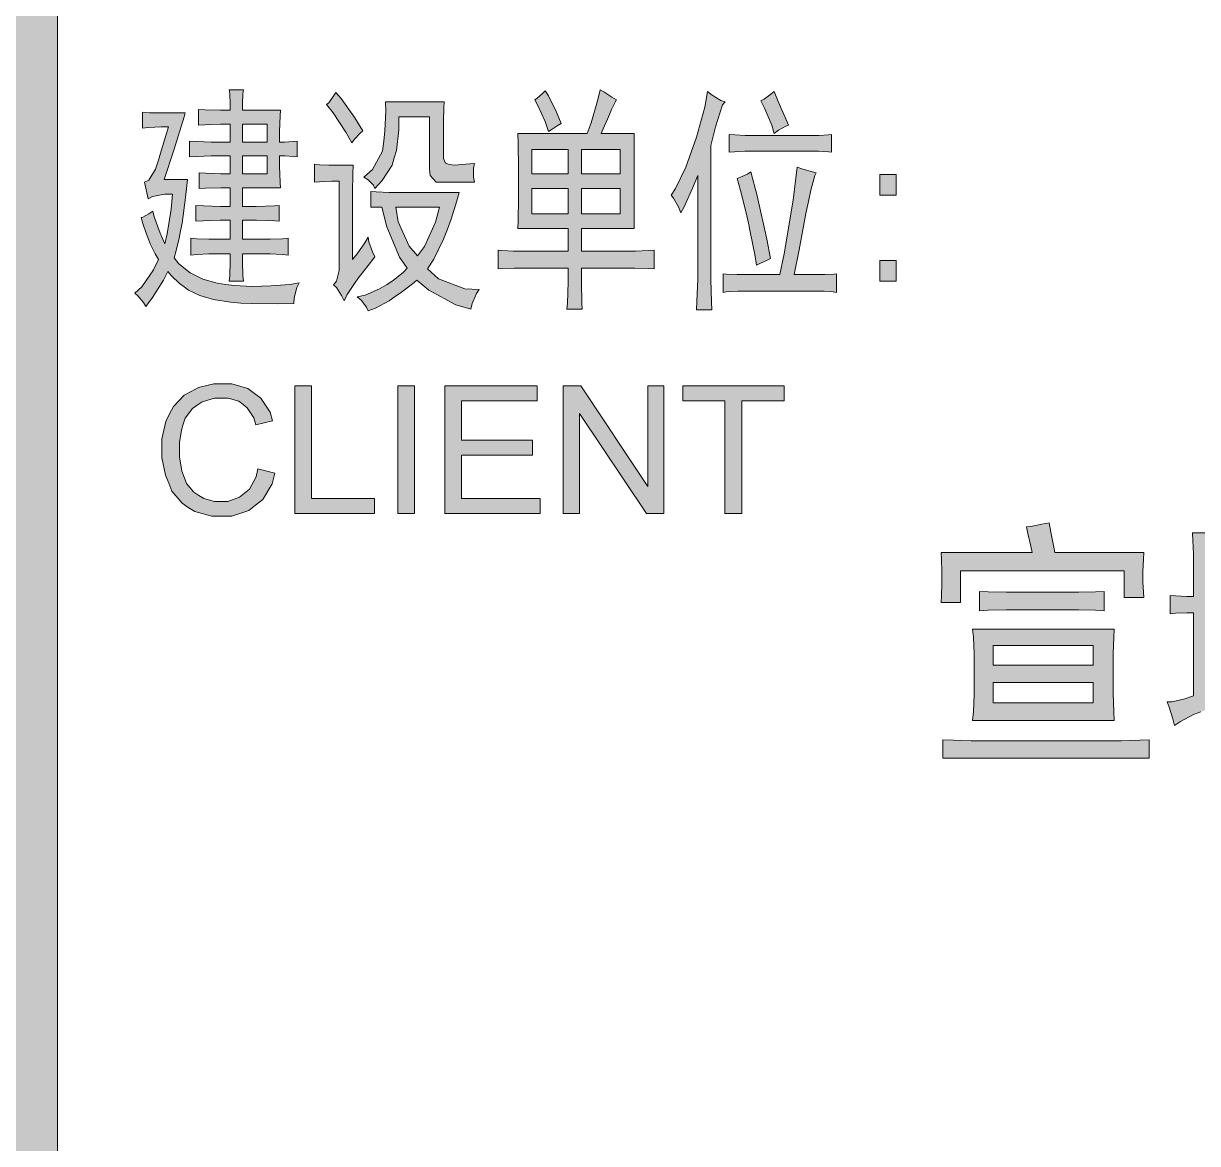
# Model space of a CAD drawing. Header units: millimetres. Extents: x 0 to 829, y 0 to 586.
# Drawn here: x 770.05 to 784.01, y 94.77 to 108.09 of the extents above; entities that cross this region are included whole.
import ezdxf

# ---------------------------------------------------------------- set-up
doc = ezdxf.new("R2010")
doc.units = ezdxf.units.MM

msp = doc.modelspace()

# ---------------------------------------------------------------- hatches: boundary and pattern name
h = msp.add_hatch(color=0)
h.dxf.hatch_style = 2
h.paths.add_polyline_path([(770.449028, 9.860139), (769.464778, 9.860139), (769.464778, 575.772139), (770.449028, 575.772139)])
h = msp.add_hatch(color=0)
h.paths.add_polyline_path([(772.502194, 107.057472), (772.502194, 107.131556), (772.498667, 107.2515), (772.491611, 107.300889), (772.660944, 107.300889), (772.653889, 107.2515), (772.650361, 107.131556), (772.650361, 107.057472), (773.101917, 107.057472), (773.098389, 106.990444), (773.091333, 106.803472), (773.091333, 106.68), (773.151306, 106.68), (773.253611, 106.687056), (773.299472, 106.690583), (773.299472, 106.503611), (773.260667, 106.507139), (773.154833, 106.514194), (773.091333, 106.514194), (773.091333, 106.390722), (773.098389, 106.20375), (773.101917, 106.136722), (772.650361, 106.136722), (772.650361, 105.914472), (772.812639, 105.914472), (773.031361, 105.921528), (773.084278, 105.925056), (773.084278, 105.738083), (773.034889, 105.741611), (772.816167, 105.748667), (772.650361, 105.748667), (772.650361, 105.526417), (772.900833, 105.526417), (772.978444, 105.526417), (773.126611, 105.529944), (773.193639, 105.537), (773.193639, 105.335917), (773.126611, 105.342972), (772.978444, 105.350028), (772.900833, 105.350028), (772.650361, 105.350028), (772.650361, 105.254778), (772.653889, 105.0925), (772.660944, 105.025472), (772.491611, 105.025472), (772.498667, 105.0925), (772.502194, 105.254778), (772.502194, 105.350028), (772.308167, 105.350028), (772.248194, 105.350028), (772.110611, 105.342972), (772.036528, 105.335917), (772.036528, 105.537), (772.107083, 105.529944), (772.248194, 105.526417), (772.31875, 105.526417), (772.502194, 105.526417), (772.502194, 105.748667), (772.385778, 105.748667), (772.181167, 105.741611), (772.092972, 105.738083), (772.092972, 105.925056), (772.184694, 105.921528), (772.389306, 105.914472), (772.502194, 105.914472), (772.502194, 106.136722), (772.392833, 106.136722), (772.209389, 106.129667), (772.135306, 106.126139), (772.135306, 106.313111), (772.209389, 106.309583), (772.392833, 106.302528), (772.502194, 106.302528), (772.502194, 106.514194), (772.3505, 106.514194), (772.276417, 106.514194), (772.110611, 106.507139), (772.018889, 106.503611), (772.018889, 106.690583), (772.110611, 106.687056), (772.276417, 106.68), (772.3505, 106.68), (772.502194, 106.68), (772.502194, 106.891667), (772.389306, 106.891667), (772.202333, 106.884611), (772.124722, 106.881083), (772.124722, 107.068056), (772.202333, 107.064528), (772.389306, 107.057472)])
h.paths.add_polyline_path([(772.943167, 106.302528), (772.943167, 106.514194), (772.650361, 106.514194), (772.650361, 106.302528)])
h.paths.add_polyline_path([(772.943167, 106.68), (772.943167, 106.891667), (772.650361, 106.891667), (772.650361, 106.68)])
h = msp.add_hatch(color=0)
h.dxf.hatch_style = 2
h.paths.add_polyline_path([(773.758083, 107.269139), (773.825111, 107.198583), (773.987389, 106.969278), (774.082639, 106.814056), (774.050889, 106.785833), (773.983861, 106.715278), (773.948583, 106.669417), (773.878028, 106.796417), (773.729861, 107.025722), (773.648722, 107.1245), (773.676944, 107.145667), (773.729861, 107.21975)])
h = msp.add_hatch(color=0)
h.paths.add_polyline_path([(777.307028, 106.782306), (777.307028, 105.649889), (776.682611, 105.649889), (776.682611, 105.381778), (777.232944, 105.381778), (777.324667, 105.381778), (777.479889, 105.388833), (777.546917, 105.392361), (777.546917, 105.170111), (777.476361, 105.177167), (777.317611, 105.180694), (777.232944, 105.180694), (776.682611, 105.180694), (776.682611, 105.011361), (776.686139, 104.764417), (776.689667, 104.693861), (776.506222, 104.693861), (776.516806, 104.764417), (776.523861, 105.011361), (776.523861, 105.180694), (775.980583, 105.180694), (775.881806, 105.180694), (775.737167, 105.177167), (775.691306, 105.170111), (775.691306, 105.392361), (775.733639, 105.388833), (775.871222, 105.381778), (775.966472, 105.381778), (776.523861, 105.381778), (776.523861, 105.649889), (775.924139, 105.649889), (775.927667, 105.741611), (775.931194, 106.01325), (775.931194, 106.193167), (775.931194, 106.369556), (775.927667, 106.665889), (775.924139, 106.782306), (776.749639, 106.782306), (776.7955, 106.909306), (776.873111, 107.170361), (776.904861, 107.300889), (776.947194, 107.276194), (777.042444, 107.212694), (777.098889, 107.180944), (777.08125, 107.152722), (777.038917, 107.068056), (777.014222, 107.008083), (776.989528, 106.951639), (776.940139, 106.835222), (776.915444, 106.782306)])
h.paths.add_polyline_path([(777.141222, 105.826278), (777.141222, 106.126139), (776.682611, 106.126139), (776.682611, 105.826278)])
h.paths.add_polyline_path([(777.141222, 106.302528), (777.141222, 106.591806), (776.682611, 106.591806), (776.682611, 106.302528)])
h.paths.add_polyline_path([(776.523861, 105.826278), (776.523861, 106.126139), (776.089944, 106.126139), (776.089944, 105.826278)])
h.paths.add_polyline_path([(776.523861, 106.302528), (776.523861, 106.591806), (776.089944, 106.591806), (776.089944, 106.302528)])
h = msp.add_hatch(color=0)
h.dxf.hatch_style = 2
h.paths.add_polyline_path([(776.248694, 107.290306), (776.291028, 107.230333), (776.386278, 107.036306), (776.439194, 106.90225), (776.393333, 106.874028), (776.31925, 106.824639), (776.291028, 106.803472), (776.248694, 106.923417), (776.164028, 107.113917), (776.125222, 107.180944), (776.153444, 107.202111), (776.216944, 107.258556)])
h = msp.add_hatch(color=0)
h.dxf.hatch_style = 2
h.paths.add_polyline_path([(778.390056, 107.159778), (778.358306, 107.120972), (778.277167, 106.859917), (778.220722, 106.637667), (778.220722, 105.226556), (778.220722, 105.050167), (778.227778, 104.775), (778.231306, 104.683278), (778.047861, 104.683278), (778.054917, 104.782056), (778.0655, 105.050167), (778.0655, 105.215972), (778.0655, 106.281361), (778.002, 106.129667), (777.903222, 105.907417), (777.864417, 105.836861), (777.836194, 105.907417), (777.776222, 106.01325), (777.748, 106.048528), (777.800917, 106.126139), (777.920861, 106.380139), (777.984361, 106.560056), (778.047861, 106.736444), (778.146639, 107.096278), (778.181917, 107.279722), (778.234833, 107.237389), (778.337139, 107.173889)])
h = msp.add_hatch(color=0)
h.dxf.hatch_style = 2
h.paths.add_polyline_path([(778.972139, 107.279722), (779.021528, 107.163306), (779.109722, 106.962222), (779.145, 106.881083), (779.11325, 106.8705), (779.025056, 106.821111), (778.972139, 106.782306), (778.943917, 106.881083), (778.862778, 107.075111), (778.813389, 107.170361), (778.855722, 107.191528), (778.933333, 107.247972)])
h = msp.add_hatch(color=0)
h.dxf.hatch_style = 2
h.paths.add_polyline_path([(775.024556, 106.20375), (774.954, 106.20375), (774.879917, 106.281361), (774.872861, 106.358972), (774.872861, 106.979861), (774.5095, 106.979861), (774.5095, 106.824639), (774.481278, 106.581222), (774.453056, 106.493028), (774.428361, 106.404833), (774.311944, 106.221389), (774.22375, 106.126139), (774.209639, 106.164944), (774.142611, 106.231972), (774.093222, 106.260194), (774.195528, 106.351917), (774.315472, 106.570639), (774.329583, 106.690583), (774.343694, 106.814056), (774.354278, 107.046889), (774.35075, 107.159778), (775.04925, 107.159778), (775.045722, 107.09275), (775.042194, 106.923417), (775.042194, 106.824639), (775.042194, 106.524778), (775.042194, 106.482444), (775.063361, 106.429528), (775.088056, 106.418944), (775.109222, 106.411889), (775.172722, 106.404833), (775.215056, 106.408361), (775.257389, 106.411889), (775.352639, 106.418944), (775.409083, 106.426), (775.3985, 106.369556), (775.3985, 106.260194), (775.409083, 106.20375)])
h = msp.add_hatch(color=0)
h.dxf.hatch_style = 2
h.paths.add_polyline_path([(771.9695, 107.025722), (771.955389, 106.979861), (771.831917, 106.58475), (771.719028, 106.2355), (771.994194, 106.2355), (771.973028, 106.020306), (771.934222, 105.713389), (771.913056, 105.625194), (771.895417, 105.537), (771.856611, 105.374722), (771.835444, 105.304167), (771.891889, 105.230083), (772.025944, 105.12425), (772.100028, 105.088972), (772.177639, 105.050167), (772.3505, 105.000778), (772.452806, 104.986667), (772.551583, 104.972556), (772.76325, 104.961972), (772.876139, 104.9655), (772.989028, 104.969028), (773.214806, 104.986667), (773.324167, 105.004306), (773.295944, 104.947861), (773.264194, 104.827917), (773.260667, 104.760889), (773.066639, 104.753833), (772.752667, 104.757361), (772.629194, 104.764417), (772.505722, 104.775), (772.304639, 104.80675), (772.2235, 104.831444), (772.142361, 104.856139), (772.008306, 104.919639), (771.955389, 104.958444), (771.902472, 104.99725), (771.807222, 105.088972), (771.761361, 105.138361), (771.708444, 105.036056), (771.581444, 104.831444), (771.500306, 104.725611), (771.472083, 104.771472), (771.405056, 104.849083), (771.369778, 104.880833), (771.450917, 104.958444), (771.592028, 105.159528), (771.652, 105.283), (771.613194, 105.350028), (771.553222, 105.469972), (771.532056, 105.526417), (771.507361, 105.582861), (771.465028, 105.709861), (771.443861, 105.780417), (771.465028, 105.787472), (771.535583, 105.826278), (771.584972, 105.858028), (771.599083, 105.791), (771.669639, 105.596972), (771.726083, 105.469972), (771.754306, 105.586389), (771.800167, 105.882722), (771.817806, 106.059111), (771.726083, 106.059111), (771.581444, 106.030889), (771.528528, 106.002667), (771.486194, 106.20375), (771.535583, 106.224917), (771.616722, 106.355444), (771.652, 106.464806), (771.68375, 106.574167), (771.743722, 106.768194), (771.768417, 106.859917), (771.68375, 106.859917), (771.532056, 106.852861), (771.4615, 106.845806), (771.4615, 107.036306), (771.542639, 107.02925), (771.796639, 107.025722)])
h = msp.add_hatch(color=0)
h.dxf.hatch_style = 2
h.paths.add_polyline_path([(779.43075, 106.757611), (779.504833, 106.757611), (779.617722, 106.764667), (779.653, 106.768194), (779.653, 106.560056), (779.617722, 106.563583), (779.501306, 106.570639), (779.420167, 106.570639), (778.679333, 106.570639), (778.622889, 106.570639), (778.502944, 106.563583), (778.439444, 106.560056), (778.439444, 106.768194), (778.506472, 106.764667), (778.626417, 106.757611), (778.679333, 106.757611)])
h = msp.add_hatch(color=0)
h.dxf.hatch_style = 2
h.paths.add_polyline_path([(773.966222, 106.404833), (773.962694, 106.302528), (773.959167, 106.080278), (773.959167, 105.960333), (773.959167, 105.283), (774.012083, 105.350028), (774.103806, 105.480556), (774.142611, 105.547583), (774.153194, 105.491139), (774.195528, 105.374722), (774.22375, 105.31475), (774.170833, 105.247722), (774.072056, 105.120722), (774.026194, 105.06075), (773.980333, 104.99725), (773.895667, 104.866722), (773.860389, 104.792639), (773.828639, 104.852611), (773.768667, 104.947861), (773.733389, 104.983139), (773.768667, 105.025472), (773.800417, 105.152472), (773.800417, 105.237139), (773.800417, 106.214333), (773.712222, 106.214333), (773.567583, 106.207278), (773.507611, 106.20375), (773.507611, 106.415417), (773.564056, 106.408361), (773.676944, 106.404833), (773.733389, 106.404833)])
h = msp.add_hatch(color=0)
h.dxf.hatch_style = 2
h.paths.add_polyline_path([(779.473083, 106.313111), (779.455444, 106.281361), (779.409583, 106.1085), (779.381361, 105.970917), (779.349611, 105.829806), (779.268472, 105.399417), (779.212028, 105.103083), (779.497778, 105.103083), (779.575389, 105.103083), (779.68475, 105.110139), (779.712972, 105.113667), (779.712972, 104.891417), (779.674167, 104.898472), (779.568333, 104.905528), (779.497778, 104.905528), (778.647583, 104.905528), (778.54175, 104.905528), (778.400639, 104.898472), (778.365361, 104.891417), (778.365361, 105.113667), (778.400639, 105.110139), (778.534694, 105.103083), (778.629944, 105.103083), (779.039167, 105.103083), (779.092083, 105.350028), (779.197917, 105.988556), (779.247306, 106.380139), (779.314333, 106.358972), (779.427222, 106.327222)])
h = msp.add_hatch(color=0)
h.dxf.hatch_style = 2
h.paths.add_polyline_path([(778.696972, 106.327222), (778.771056, 106.041472), (778.887472, 105.526417), (778.929806, 105.293583), (778.880417, 105.272417), (778.79575, 105.230083), (778.764, 105.215972), (778.742833, 105.342972), (778.693444, 105.593444), (778.66875, 105.713389), (778.640528, 105.836861), (778.5735, 106.104972), (778.531167, 106.246083), (778.5735, 106.260194), (778.654639, 106.299)])
h = msp.add_hatch(color=0)
h.dxf.hatch_style = 2
h.paths.add_polyline_path([(780.422056, 106.048528), (780.228028, 106.048528), (780.228028, 106.291944), (780.422056, 106.291944)])
h = msp.add_hatch(color=0)
h.paths.add_polyline_path([(774.174361, 106.090861), (774.241389, 106.087333), (774.393083, 106.080278), (774.474222, 106.080278), (775.225639, 106.080278), (775.200944, 105.9815), (775.130389, 105.762778), (775.088056, 105.642833), (775.042194, 105.522889), (774.925778, 105.286528), (774.848167, 105.170111), (774.982222, 105.053694), (775.292667, 104.93375), (775.465528, 104.926694), (775.433778, 104.877306), (775.380861, 104.760889), (775.36675, 104.693861), (775.186833, 104.74325), (774.865806, 104.916111), (774.724694, 105.036056), (774.671778, 104.993722), (774.54125, 104.894944), (774.467167, 104.842028), (774.393083, 104.789111), (774.230806, 104.704444), (774.142611, 104.672694), (774.124972, 104.715028), (774.061472, 104.799694), (774.015611, 104.8385), (774.107333, 104.859667), (774.280194, 104.93375), (774.361333, 104.983139), (774.442472, 105.032528), (774.565944, 105.131306), (774.608278, 105.180694), (774.516556, 105.311222), (774.364861, 105.671056), (774.308417, 105.903889), (774.174361, 105.903889)])
h.paths.add_polyline_path([(774.73175, 105.325333), (774.816417, 105.438222), (774.946944, 105.7275), (774.992806, 105.903889), (774.474222, 105.903889), (774.502444, 105.731028), (774.632972, 105.44175)])
h = msp.add_hatch(color=0)
h.dxf.hatch_style = 2
h.paths.add_polyline_path([(780.422056, 105.025472), (780.228028, 105.025472), (780.228028, 105.272417), (780.422056, 105.272417)])
h = msp.add_hatch(color=0)
h.dxf.hatch_style = 2
h.paths.add_polyline_path([(772.833806, 102.792389), (773.034889, 102.739472), (773.003139, 102.616), (772.89025, 102.429028), (772.805583, 102.362), (772.724444, 102.2985), (772.523361, 102.231472), (772.406944, 102.231472), (772.283472, 102.231472), (772.082389, 102.284389), (772.004778, 102.333778), (771.930694, 102.383167), (771.81075, 102.527806), (771.771944, 102.623056), (771.733139, 102.718306), (771.690806, 102.922917), (771.690806, 103.02875), (771.690806, 103.148694), (771.736667, 103.356833), (771.782528, 103.445028), (771.828389, 103.533222), (771.955389, 103.667278), (772.040056, 103.713139), (772.124722, 103.759), (772.308167, 103.804861), (772.406944, 103.804861), (772.523361, 103.804861), (772.713861, 103.748417), (772.791472, 103.688444), (772.869083, 103.632), (772.978444, 103.466194), (773.006667, 103.363889), (772.809111, 103.3145), (772.784417, 103.399167), (772.706806, 103.519111), (772.657417, 103.557917), (772.608028, 103.596722), (772.481028, 103.632), (772.403417, 103.632), (772.315222, 103.632), (772.170583, 103.589667), (772.110611, 103.550861), (772.054167, 103.508528), (771.9695, 103.395639), (771.944806, 103.325083), (771.923639, 103.251), (771.898944, 103.106361), (771.898944, 103.032278), (771.898944, 102.9335), (771.927167, 102.764167), (771.955389, 102.693611), (771.983611, 102.619528), (772.071806, 102.513694), (772.131778, 102.474889), (772.19175, 102.439611), (772.31875, 102.404333), (772.389306, 102.404333), (772.473972, 102.404333), (772.615083, 102.453722), (772.675056, 102.503111), (772.735028, 102.5525), (772.812639, 102.697139)])
h = msp.add_hatch(color=0)
h.dxf.hatch_style = 2
h.paths.add_polyline_path([(773.27125, 102.259694), (773.27125, 103.780167), (773.472333, 103.780167), (773.472333, 102.439611), (774.220222, 102.439611), (774.220222, 102.259694)])
h = msp.add_hatch(color=0)
h.dxf.hatch_style = 2
h.paths.add_polyline_path([(774.495389, 102.259694), (774.495389, 103.780167), (774.696472, 103.780167), (774.696472, 102.259694)])
h = msp.add_hatch(color=0)
h.dxf.hatch_style = 2
h.paths.add_polyline_path([(775.056306, 102.259694), (775.056306, 103.780167), (776.153444, 103.780167), (776.153444, 103.60025), (775.253861, 103.60025), (775.253861, 103.134583), (776.097, 103.134583), (776.097, 102.954667), (775.253861, 102.954667), (775.253861, 102.439611), (776.188722, 102.439611), (776.188722, 102.259694)])
h = msp.add_hatch(color=0)
h.dxf.hatch_style = 2
h.paths.add_polyline_path([(776.463889, 102.259694), (776.463889, 103.780167), (776.672028, 103.780167), (777.469306, 102.58425), (777.469306, 103.780167), (777.659806, 103.780167), (777.659806, 102.259694), (777.455194, 102.259694), (776.657917, 103.452083), (776.657917, 102.259694)])
h = msp.add_hatch(color=0)
h.dxf.hatch_style = 2
h.paths.add_polyline_path([(778.386528, 102.259694), (778.386528, 103.60025), (777.885583, 103.60025), (777.885583, 103.780167), (779.092083, 103.780167), (779.092083, 103.60025), (778.587611, 103.60025), (778.587611, 102.259694)])
h = msp.add_hatch(color=0)
h.dxf.hatch_style = 2
h.paths.add_polyline_path([(782.242389, 102.150333), (782.263556, 102.037444), (782.298833, 101.861056), (782.309417, 101.797556), (783.36775, 101.797556), (783.364222, 101.719944), (783.357167, 101.571778), (783.357167, 101.50475), (783.357167, 101.444778), (783.364222, 101.324833), (783.36775, 101.261333), (783.134917, 101.261333), (783.134917, 101.578833), (781.191111, 101.578833), (781.191111, 101.201361), (780.958278, 101.201361), (780.961806, 101.2825), (780.968861, 101.427139), (780.968861, 101.494167), (780.968861, 101.56825), (780.961806, 101.719944), (780.958278, 101.797556), (782.041306, 101.797556), (782.023667, 101.871639), (781.991917, 102.023333), (781.974278, 102.104472), (782.023667, 102.108), (782.157722, 102.132694)])
h = msp.add_hatch(color=0)
h.dxf.hatch_style = 2
h.paths.add_polyline_path([(784.397861, 100.033667), (784.313194, 100.001917), (784.140333, 99.938417), (784.048611, 99.903139), (783.960417, 99.871389), (783.805194, 99.786722), (783.734639, 99.740861), (783.713472, 99.818472), (783.671139, 99.959583), (783.646444, 100.019556), (783.702889, 100.019556), (783.858111, 100.054833), (783.960417, 100.093639), (783.960417, 101.081417), (783.882806, 101.081417), (783.745222, 101.074361), (783.681722, 101.067306), (783.681722, 101.286028), (783.745222, 101.2825), (783.882806, 101.275444), (783.960417, 101.275444), (783.960417, 101.712889), (783.960417, 101.779917), (783.953361, 101.938667), (783.949833, 102.030389), (784.1615, 102.030389), (784.157972, 101.94925), (784.150917, 101.794028), (784.150917, 101.712889), (784.150917, 101.275444), (784.217944, 101.275444), (784.344944, 101.2825), (784.408444, 101.286028), (784.408444, 101.067306), (784.344944, 101.074361), (784.217944, 101.081417), (784.150917, 101.081417), (784.150917, 100.167722), (784.210889, 100.178306), (784.341417, 100.220639), (784.408444, 100.252389), (784.404917, 100.188889), (784.397861, 100.079528)])
h = msp.add_hatch(color=0)
h.dxf.hatch_style = 2
h.paths.add_polyline_path([(782.489333, 101.324833), (782.591639, 101.324833), (782.79625, 101.328361), (782.898556, 101.335417), (782.898556, 101.102583), (782.79625, 101.109639), (782.591639, 101.116694), (782.489333, 101.116694), (781.857861, 101.116694), (781.737917, 101.116694), (781.519194, 101.109639), (781.416889, 101.102583), (781.416889, 101.335417), (781.519194, 101.328361), (781.734389, 101.324833), (781.847278, 101.324833)])
h = msp.add_hatch(color=0)
h.paths.add_polyline_path([(783.014972, 100.883861), (783.011444, 100.792139), (783.004389, 100.591056), (783.004389, 100.481694), (783.004389, 100.227694), (783.004389, 100.118333), (783.011444, 99.903139), (783.014972, 99.800833), (781.332222, 99.800833), (781.342806, 99.903139), (781.353389, 100.111278), (781.353389, 100.213583), (781.353389, 100.481694), (781.353389, 100.591056), (781.342806, 100.792139), (781.332222, 100.883861)])
h.paths.add_polyline_path([(782.768028, 100.008972), (782.768028, 100.252389), (781.579167, 100.252389), (781.579167, 100.008972)])
h.paths.add_polyline_path([(782.768028, 100.457), (782.768028, 100.689833), (781.579167, 100.689833), (781.579167, 100.457)])
h = msp.add_hatch(color=0)
h.dxf.hatch_style = 2
h.paths.add_polyline_path([(782.993806, 99.557417), (783.099639, 99.557417), (783.321889, 99.564472), (783.434778, 99.568), (783.434778, 99.349278), (780.979444, 99.349278), (780.979444, 99.568), (781.106444, 99.564472), (781.314583, 99.557417), (781.395722, 99.557417)])

# ---------------------------------------------------------------- linework, layer by layer
at = {"color": 0, "lineweight": 0}
for points in [[(770.449028, 9.860139), (769.464778, 9.860139), (769.464778, 575.772139), (770.449028, 575.772139)], [(772.502194, 107.057472), (772.502194, 107.131556), (772.498667, 107.2515), (772.491611, 107.300889), (772.660944, 107.300889), (772.653889, 107.2515), (772.650361, 107.131556), (772.650361, 107.057472), (773.101917, 107.057472), (773.098389, 106.990444), (773.091333, 106.803472), (773.091333, 106.68), (773.151306, 106.68), (773.253611, 106.687056), (773.299472, 106.690583), (773.299472, 106.503611), (773.260667, 106.507139), (773.154833, 106.514194), (773.091333, 106.514194), (773.091333, 106.390722), (773.098389, 106.20375), (773.101917, 106.136722), (772.650361, 106.136722), (772.650361, 105.914472), (772.812639, 105.914472), (773.031361, 105.921528), (773.084278, 105.925056), (773.084278, 105.738083), (773.034889, 105.741611), (772.816167, 105.748667), (772.650361, 105.748667), (772.650361, 105.526417), (772.900833, 105.526417), (772.978444, 105.526417), (773.126611, 105.529944), (773.193639, 105.537), (773.193639, 105.335917), (773.126611, 105.342972), (772.978444, 105.350028), (772.900833, 105.350028), (772.650361, 105.350028), (772.650361, 105.254778), (772.653889, 105.0925), (772.660944, 105.025472), (772.491611, 105.025472), (772.498667, 105.0925), (772.502194, 105.254778), (772.502194, 105.350028), (772.308167, 105.350028), (772.248194, 105.350028), (772.110611, 105.342972), (772.036528, 105.335917), (772.036528, 105.537), (772.107083, 105.529944), (772.248194, 105.526417), (772.31875, 105.526417), (772.502194, 105.526417), (772.502194, 105.748667), (772.385778, 105.748667), (772.181167, 105.741611), (772.092972, 105.738083), (772.092972, 105.925056), (772.184694, 105.921528), (772.389306, 105.914472), (772.502194, 105.914472), (772.502194, 106.136722), (772.392833, 106.136722), (772.209389, 106.129667), (772.135306, 106.126139), (772.135306, 106.313111), (772.209389, 106.309583), (772.392833, 106.302528), (772.502194, 106.302528), (772.502194, 106.514194), (772.3505, 106.514194), (772.276417, 106.514194), (772.110611, 106.507139), (772.018889, 106.503611), (772.018889, 106.690583), (772.110611, 106.687056), (772.276417, 106.68), (772.3505, 106.68), (772.502194, 106.68), (772.502194, 106.891667), (772.389306, 106.891667), (772.202333, 106.884611), (772.124722, 106.881083), (772.124722, 107.068056), (772.202333, 107.064528), (772.389306, 107.057472)], [(773.758083, 107.269139), (773.825111, 107.198583), (773.987389, 106.969278), (774.082639, 106.814056), (774.050889, 106.785833), (773.983861, 106.715278), (773.948583, 106.669417), (773.878028, 106.796417), (773.729861, 107.025722), (773.648722, 107.1245), (773.676944, 107.145667), (773.729861, 107.21975)], [(777.307028, 106.782306), (777.307028, 105.649889), (776.682611, 105.649889), (776.682611, 105.381778), (777.232944, 105.381778), (777.324667, 105.381778), (777.479889, 105.388833), (777.546917, 105.392361), (777.546917, 105.170111), (777.476361, 105.177167), (777.317611, 105.180694), (777.232944, 105.180694), (776.682611, 105.180694), (776.682611, 105.011361), (776.686139, 104.764417), (776.689667, 104.693861), (776.506222, 104.693861), (776.516806, 104.764417), (776.523861, 105.011361), (776.523861, 105.180694), (775.980583, 105.180694), (775.881806, 105.180694), (775.737167, 105.177167), (775.691306, 105.170111), (775.691306, 105.392361), (775.733639, 105.388833), (775.871222, 105.381778), (775.966472, 105.381778), (776.523861, 105.381778), (776.523861, 105.649889), (775.924139, 105.649889), (775.927667, 105.741611), (775.931194, 106.01325), (775.931194, 106.193167), (775.931194, 106.369556), (775.927667, 106.665889), (775.924139, 106.782306), (776.749639, 106.782306), (776.7955, 106.909306), (776.873111, 107.170361), (776.904861, 107.300889), (776.947194, 107.276194), (777.042444, 107.212694), (777.098889, 107.180944), (777.08125, 107.152722), (777.038917, 107.068056), (777.014222, 107.008083), (776.989528, 106.951639), (776.940139, 106.835222), (776.915444, 106.782306)], [(776.248694, 107.290306), (776.291028, 107.230333), (776.386278, 107.036306), (776.439194, 106.90225), (776.393333, 106.874028), (776.31925, 106.824639), (776.291028, 106.803472), (776.248694, 106.923417), (776.164028, 107.113917), (776.125222, 107.180944), (776.153444, 107.202111), (776.216944, 107.258556)], [(778.390056, 107.159778), (778.358306, 107.120972), (778.277167, 106.859917), (778.220722, 106.637667), (778.220722, 105.226556), (778.220722, 105.050167), (778.227778, 104.775), (778.231306, 104.683278), (778.047861, 104.683278), (778.054917, 104.782056), (778.0655, 105.050167), (778.0655, 105.215972), (778.0655, 106.281361), (778.002, 106.129667), (777.903222, 105.907417), (777.864417, 105.836861), (777.836194, 105.907417), (777.776222, 106.01325), (777.748, 106.048528), (777.800917, 106.126139), (777.920861, 106.380139), (777.984361, 106.560056), (778.047861, 106.736444), (778.146639, 107.096278), (778.181917, 107.279722), (778.234833, 107.237389), (778.337139, 107.173889)], [(778.972139, 107.279722), (779.021528, 107.163306), (779.109722, 106.962222), (779.145, 106.881083), (779.11325, 106.8705), (779.025056, 106.821111), (778.972139, 106.782306), (778.943917, 106.881083), (778.862778, 107.075111), (778.813389, 107.170361), (778.855722, 107.191528), (778.933333, 107.247972)], [(775.024556, 106.20375), (774.954, 106.20375), (774.879917, 106.281361), (774.872861, 106.358972), (774.872861, 106.979861), (774.5095, 106.979861), (774.5095, 106.824639), (774.481278, 106.581222), (774.453056, 106.493028), (774.428361, 106.404833), (774.311944, 106.221389), (774.22375, 106.126139), (774.209639, 106.164944), (774.142611, 106.231972), (774.093222, 106.260194), (774.195528, 106.351917), (774.315472, 106.570639), (774.329583, 106.690583), (774.343694, 106.814056), (774.354278, 107.046889), (774.35075, 107.159778), (775.04925, 107.159778), (775.045722, 107.09275), (775.042194, 106.923417), (775.042194, 106.824639), (775.042194, 106.524778), (775.042194, 106.482444), (775.063361, 106.429528), (775.088056, 106.418944), (775.109222, 106.411889), (775.172722, 106.404833), (775.215056, 106.408361), (775.257389, 106.411889), (775.352639, 106.418944), (775.409083, 106.426), (775.3985, 106.369556), (775.3985, 106.260194), (775.409083, 106.20375)], [(771.9695, 107.025722), (771.955389, 106.979861), (771.831917, 106.58475), (771.719028, 106.2355), (771.994194, 106.2355), (771.973028, 106.020306), (771.934222, 105.713389), (771.913056, 105.625194), (771.895417, 105.537), (771.856611, 105.374722), (771.835444, 105.304167), (771.891889, 105.230083), (772.025944, 105.12425), (772.100028, 105.088972), (772.177639, 105.050167), (772.3505, 105.000778), (772.452806, 104.986667), (772.551583, 104.972556), (772.76325, 104.961972), (772.876139, 104.9655), (772.989028, 104.969028), (773.214806, 104.986667), (773.324167, 105.004306), (773.295944, 104.947861), (773.264194, 104.827917), (773.260667, 104.760889), (773.066639, 104.753833), (772.752667, 104.757361), (772.629194, 104.764417), (772.505722, 104.775), (772.304639, 104.80675), (772.2235, 104.831444), (772.142361, 104.856139), (772.008306, 104.919639), (771.955389, 104.958444), (771.902472, 104.99725), (771.807222, 105.088972), (771.761361, 105.138361), (771.708444, 105.036056), (771.581444, 104.831444), (771.500306, 104.725611), (771.472083, 104.771472), (771.405056, 104.849083), (771.369778, 104.880833), (771.450917, 104.958444), (771.592028, 105.159528), (771.652, 105.283), (771.613194, 105.350028), (771.553222, 105.469972), (771.532056, 105.526417), (771.507361, 105.582861), (771.465028, 105.709861), (771.443861, 105.780417), (771.465028, 105.787472), (771.535583, 105.826278), (771.584972, 105.858028), (771.599083, 105.791), (771.669639, 105.596972), (771.726083, 105.469972), (771.754306, 105.586389), (771.800167, 105.882722), (771.817806, 106.059111), (771.726083, 106.059111), (771.581444, 106.030889), (771.528528, 106.002667), (771.486194, 106.20375), (771.535583, 106.224917), (771.616722, 106.355444), (771.652, 106.464806), (771.68375, 106.574167), (771.743722, 106.768194), (771.768417, 106.859917), (771.68375, 106.859917), (771.532056, 106.852861), (771.4615, 106.845806), (771.4615, 107.036306), (771.542639, 107.02925), (771.796639, 107.025722)], [(772.943167, 106.68), (772.943167, 106.891667), (772.650361, 106.891667), (772.650361, 106.68)], [(779.43075, 106.757611), (779.504833, 106.757611), (779.617722, 106.764667), (779.653, 106.768194), (779.653, 106.560056), (779.617722, 106.563583), (779.501306, 106.570639), (779.420167, 106.570639), (778.679333, 106.570639), (778.622889, 106.570639), (778.502944, 106.563583), (778.439444, 106.560056), (778.439444, 106.768194), (778.506472, 106.764667), (778.626417, 106.757611), (778.679333, 106.757611)], [(776.523861, 106.302528), (776.523861, 106.591806), (776.089944, 106.591806), (776.089944, 106.302528)], [(777.141222, 106.302528), (777.141222, 106.591806), (776.682611, 106.591806), (776.682611, 106.302528)], [(772.943167, 106.302528), (772.943167, 106.514194), (772.650361, 106.514194), (772.650361, 106.302528)], [(773.966222, 106.404833), (773.962694, 106.302528), (773.959167, 106.080278), (773.959167, 105.960333), (773.959167, 105.283), (774.012083, 105.350028), (774.103806, 105.480556), (774.142611, 105.547583), (774.153194, 105.491139), (774.195528, 105.374722), (774.22375, 105.31475), (774.170833, 105.247722), (774.072056, 105.120722), (774.026194, 105.06075), (773.980333, 104.99725), (773.895667, 104.866722), (773.860389, 104.792639), (773.828639, 104.852611), (773.768667, 104.947861), (773.733389, 104.983139), (773.768667, 105.025472), (773.800417, 105.152472), (773.800417, 105.237139), (773.800417, 106.214333), (773.712222, 106.214333), (773.567583, 106.207278), (773.507611, 106.20375), (773.507611, 106.415417), (773.564056, 106.408361), (773.676944, 106.404833), (773.733389, 106.404833)], [(779.473083, 106.313111), (779.455444, 106.281361), (779.409583, 106.1085), (779.381361, 105.970917), (779.349611, 105.829806), (779.268472, 105.399417), (779.212028, 105.103083), (779.497778, 105.103083), (779.575389, 105.103083), (779.68475, 105.110139), (779.712972, 105.113667), (779.712972, 104.891417), (779.674167, 104.898472), (779.568333, 104.905528), (779.497778, 104.905528), (778.647583, 104.905528), (778.54175, 104.905528), (778.400639, 104.898472), (778.365361, 104.891417), (778.365361, 105.113667), (778.400639, 105.110139), (778.534694, 105.103083), (778.629944, 105.103083), (779.039167, 105.103083), (779.092083, 105.350028), (779.197917, 105.988556), (779.247306, 106.380139), (779.314333, 106.358972), (779.427222, 106.327222)], [(778.696972, 106.327222), (778.771056, 106.041472), (778.887472, 105.526417), (778.929806, 105.293583), (778.880417, 105.272417), (778.79575, 105.230083), (778.764, 105.215972), (778.742833, 105.342972), (778.693444, 105.593444), (778.66875, 105.713389), (778.640528, 105.836861), (778.5735, 106.104972), (778.531167, 106.246083), (778.5735, 106.260194), (778.654639, 106.299)], [(780.422056, 106.048528), (780.228028, 106.048528), (780.228028, 106.291944), (780.422056, 106.291944)], [(776.523861, 105.826278), (776.523861, 106.126139), (776.089944, 106.126139), (776.089944, 105.826278)], [(777.141222, 105.826278), (777.141222, 106.126139), (776.682611, 106.126139), (776.682611, 105.826278)], [(774.174361, 106.090861), (774.241389, 106.087333), (774.393083, 106.080278), (774.474222, 106.080278), (775.225639, 106.080278), (775.200944, 105.9815), (775.130389, 105.762778), (775.088056, 105.642833), (775.042194, 105.522889), (774.925778, 105.286528), (774.848167, 105.170111), (774.982222, 105.053694), (775.292667, 104.93375), (775.465528, 104.926694), (775.433778, 104.877306), (775.380861, 104.760889), (775.36675, 104.693861), (775.186833, 104.74325), (774.865806, 104.916111), (774.724694, 105.036056), (774.671778, 104.993722), (774.54125, 104.894944), (774.467167, 104.842028), (774.393083, 104.789111), (774.230806, 104.704444), (774.142611, 104.672694), (774.124972, 104.715028), (774.061472, 104.799694), (774.015611, 104.8385), (774.107333, 104.859667), (774.280194, 104.93375), (774.361333, 104.983139), (774.442472, 105.032528), (774.565944, 105.131306), (774.608278, 105.180694), (774.516556, 105.311222), (774.364861, 105.671056), (774.308417, 105.903889), (774.174361, 105.903889)], [(774.73175, 105.325333), (774.816417, 105.438222), (774.946944, 105.7275), (774.992806, 105.903889), (774.474222, 105.903889), (774.502444, 105.731028), (774.632972, 105.44175)], [(780.422056, 105.025472), (780.228028, 105.025472), (780.228028, 105.272417), (780.422056, 105.272417)], [(772.833806, 102.792389), (773.034889, 102.739472), (773.003139, 102.616), (772.89025, 102.429028), (772.805583, 102.362), (772.724444, 102.2985), (772.523361, 102.231472), (772.406944, 102.231472), (772.283472, 102.231472), (772.082389, 102.284389), (772.004778, 102.333778), (771.930694, 102.383167), (771.81075, 102.527806), (771.771944, 102.623056), (771.733139, 102.718306), (771.690806, 102.922917), (771.690806, 103.02875), (771.690806, 103.148694), (771.736667, 103.356833), (771.782528, 103.445028), (771.828389, 103.533222), (771.955389, 103.667278), (772.040056, 103.713139), (772.124722, 103.759), (772.308167, 103.804861), (772.406944, 103.804861), (772.523361, 103.804861), (772.713861, 103.748417), (772.791472, 103.688444), (772.869083, 103.632), (772.978444, 103.466194), (773.006667, 103.363889), (772.809111, 103.3145), (772.784417, 103.399167), (772.706806, 103.519111), (772.657417, 103.557917), (772.608028, 103.596722), (772.481028, 103.632), (772.403417, 103.632), (772.315222, 103.632), (772.170583, 103.589667), (772.110611, 103.550861), (772.054167, 103.508528), (771.9695, 103.395639), (771.944806, 103.325083), (771.923639, 103.251), (771.898944, 103.106361), (771.898944, 103.032278), (771.898944, 102.9335), (771.927167, 102.764167), (771.955389, 102.693611), (771.983611, 102.619528), (772.071806, 102.513694), (772.131778, 102.474889), (772.19175, 102.439611), (772.31875, 102.404333), (772.389306, 102.404333), (772.473972, 102.404333), (772.615083, 102.453722), (772.675056, 102.503111), (772.735028, 102.5525), (772.812639, 102.697139)], [(773.27125, 102.259694), (773.27125, 103.780167), (773.472333, 103.780167), (773.472333, 102.439611), (774.220222, 102.439611), (774.220222, 102.259694)], [(774.495389, 102.259694), (774.495389, 103.780167), (774.696472, 103.780167), (774.696472, 102.259694)], [(775.056306, 102.259694), (775.056306, 103.780167), (776.153444, 103.780167), (776.153444, 103.60025), (775.253861, 103.60025), (775.253861, 103.134583), (776.097, 103.134583), (776.097, 102.954667), (775.253861, 102.954667), (775.253861, 102.439611), (776.188722, 102.439611), (776.188722, 102.259694)], [(776.463889, 102.259694), (776.463889, 103.780167), (776.672028, 103.780167), (777.469306, 102.58425), (777.469306, 103.780167), (777.659806, 103.780167), (777.659806, 102.259694), (777.455194, 102.259694), (776.657917, 103.452083), (776.657917, 102.259694)], [(778.386528, 102.259694), (778.386528, 103.60025), (777.885583, 103.60025), (777.885583, 103.780167), (779.092083, 103.780167), (779.092083, 103.60025), (778.587611, 103.60025), (778.587611, 102.259694)], [(782.242389, 102.150333), (782.263556, 102.037444), (782.298833, 101.861056), (782.309417, 101.797556), (783.36775, 101.797556), (783.364222, 101.719944), (783.357167, 101.571778), (783.357167, 101.50475), (783.357167, 101.444778), (783.364222, 101.324833), (783.36775, 101.261333), (783.134917, 101.261333), (783.134917, 101.578833), (781.191111, 101.578833), (781.191111, 101.201361), (780.958278, 101.201361), (780.961806, 101.2825), (780.968861, 101.427139), (780.968861, 101.494167), (780.968861, 101.56825), (780.961806, 101.719944), (780.958278, 101.797556), (782.041306, 101.797556), (782.023667, 101.871639), (781.991917, 102.023333), (781.974278, 102.104472), (782.023667, 102.108), (782.157722, 102.132694)], [(782.489333, 101.324833), (782.591639, 101.324833), (782.79625, 101.328361), (782.898556, 101.335417), (782.898556, 101.102583), (782.79625, 101.109639), (782.591639, 101.116694), (782.489333, 101.116694), (781.857861, 101.116694), (781.737917, 101.116694), (781.519194, 101.109639), (781.416889, 101.102583), (781.416889, 101.335417), (781.519194, 101.328361), (781.734389, 101.324833), (781.847278, 101.324833)], [(783.014972, 100.883861), (783.011444, 100.792139), (783.004389, 100.591056), (783.004389, 100.481694), (783.004389, 100.227694), (783.004389, 100.118333), (783.011444, 99.903139), (783.014972, 99.800833), (781.332222, 99.800833), (781.342806, 99.903139), (781.353389, 100.111278), (781.353389, 100.213583), (781.353389, 100.481694), (781.353389, 100.591056), (781.342806, 100.792139), (781.332222, 100.883861)], [(782.768028, 100.457), (782.768028, 100.689833), (781.579167, 100.689833), (781.579167, 100.457)], [(782.768028, 100.008972), (782.768028, 100.252389), (781.579167, 100.252389), (781.579167, 100.008972)], [(782.993806, 99.557417), (783.099639, 99.557417), (783.321889, 99.564472), (783.434778, 99.568), (783.434778, 99.349278), (780.979444, 99.349278), (780.979444, 99.568), (781.106444, 99.564472), (781.314583, 99.557417), (781.395722, 99.557417)]]:
    msp.add_lwpolyline(points, close=True, dxfattribs=at)
msp.add_lwpolyline([(784.048611, 99.903139), (783.960417, 99.871389), (783.805194, 99.786722), (783.734639, 99.740861), (783.713472, 99.818472), (783.671139, 99.959583), (783.646444, 100.019556), (783.702889, 100.019556), (783.858111, 100.054833), (783.960417, 100.093639), (783.960417, 101.081417), (783.882806, 101.081417), (783.745222, 101.074361), (783.681722, 101.067306), (783.681722, 101.286028), (783.745222, 101.2825), (783.882806, 101.275444), (783.960417, 101.275444), (783.960417, 101.712889), (783.960417, 101.779917), (783.953361, 101.938667), (783.949833, 102.030389), (784.1615, 102.030389)], dxfattribs=at)

doc.saveas('drawing.dxf')
